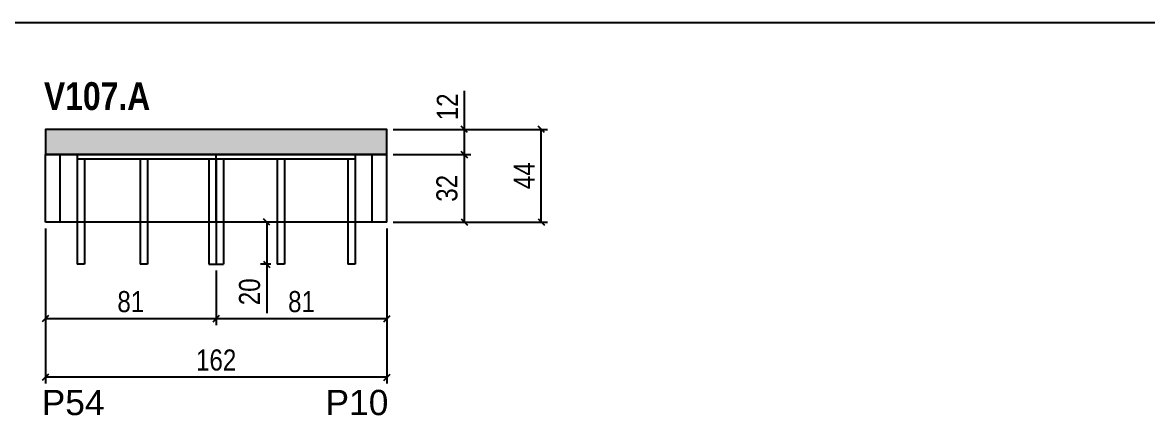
# Model space of a CAD drawing. Extents: x 3309 to 9590, y -2522 to 14608.
# Drawn here: x 5313 to 5847, y 12876 to 13062 of the extents above; entities that cross this region are included whole.
import ezdxf

# ---------------------------------------------------------------- set-up
doc = ezdxf.new("R2010")
doc.units = 0
for name, color, linetype in [('5', 5, 'Continuous'), ('COTA', 241, 'Continuous'), ('NOMENCLATURA', 7, 'Continuous'), ('Painéis', 200, 'Continuous'), ('SARR_2.2x7', 40, 'Continuous'), ('SARR_3.5x7', 81, 'Continuous')]:
    doc.layers.add(name, color=color, linetype=linetype)
doc.styles.add('COTA TECNICA', font='techl___.ttf', dxfattribs={"height": 10})
doc.styles.get("Standard").update_dxf_attribs({"font": 'arial.ttf'})
doc.styles.add('TECNICA', font='techb___.ttf', dxfattribs={"height": 10})
doc.dimstyles.new('PAINEL', dxfattribs={"dimtxt": 10, "dimasz": 3, "dimexe": 3, "dimexo": 3, "dimgap": 3, "dimtad": 1, "dimdec": 1, "dimzin": 12, "dimdsep": 46, "dimtxsty": 'COTA TECNICA', "dimblk1": 'OBLIQUE', "dimblk2": 'OBLIQUE', "dimsah": 1, "dimcen": 0.9, "dimclrd": 4, "dimclre": 4, "dimclrt": 240, "dimadec": 1, "dimazin": 3, "dimtfac": 1, "dimtdec": 1, "dimtmove": 0, "dimatfit": 3, "dimfxl": 1, "dimtolj": 1, "dimtzin": 12, "dimarcsym": 0})

# ---------------------------------------------------------------- blocks, each defined once
blk = doc.blocks.new('_Oblique')
at = {"color": 0, "linetype": 'ByBlock', "lineweight": -2}
blk.add_line((-0.5, -0.5), (0.5, 0.5), dxfattribs=at)
blk = doc.blocks.new('*D133')
at = {"layer": 'COTA', "color": 4, "linetype": 'ByBlock', "lineweight": -2, "transparency": 16777216}
for p, q in [((5486.12, 12964.6), (5486.12, 12918.68)), ((5405.12, 12944.6), (5405.12, 12918.68)), ((5486.12, 12921.68), (5405.12, 12921.68))]:
    blk.add_line(p, q, dxfattribs=at)
at = {"layer": 'Defpoints', "color": 0, "linetype": 'ByBlock', "transparency": 16777216}
for p in [(5486.12, 12967.6), (5405.12, 12947.6), (5405.12, 12921.68)]:
    blk.add_point(p, dxfattribs=at)
at = {"layer": 'COTA', "color": 4, "linetype": 'ByBlock', "lineweight": -2, "transparency": 16777216, "xscale": 3, "yscale": 3, "zscale": 3, "rotation": 180}
blk.add_blockref('_Oblique', (5405.12, 12921.68), dxfattribs=at)
at = {"layer": 'COTA', "color": 4, "linetype": 'ByBlock', "lineweight": -2, "transparency": 16777216, "xscale": 3, "yscale": 3, "zscale": 3}
blk.add_blockref('_Oblique', (5486.12, 12921.68), dxfattribs=at)
at = {"layer": 'COTA', "color": 240, "linetype": 'ByBlock', "transparency": 16777216, "insert": (5445.62, 12929.78), "char_height": 10, "attachment_point": 5, "style": 'COTA TECNICA'}
blk.add_mtext('\\A1;81', dxfattribs=at)
blk = doc.blocks.new('*D134')
at = {"layer": 'COTA', "color": 4, "linetype": 'ByBlock', "lineweight": -2, "transparency": 16777216}
for p, q in [((5324.12, 12964.6), (5324.12, 12918.68)), ((5405.12, 12944.6), (5405.12, 12918.68)), ((5405.12, 12921.68), (5324.12, 12921.68))]:
    blk.add_line(p, q, dxfattribs=at)
at = {"layer": 'Defpoints', "color": 0, "linetype": 'ByBlock', "transparency": 16777216}
for p in [(5324.12, 12967.6), (5405.12, 12947.6), (5324.12, 12921.68)]:
    blk.add_point(p, dxfattribs=at)
at = {"layer": 'COTA', "color": 4, "linetype": 'ByBlock', "lineweight": -2, "transparency": 16777216, "xscale": 3, "yscale": 3, "zscale": 3, "rotation": 180}
blk.add_blockref('_Oblique', (5324.12, 12921.68), dxfattribs=at)
at = {"layer": 'COTA', "color": 4, "linetype": 'ByBlock', "lineweight": -2, "transparency": 16777216, "xscale": 3, "yscale": 3, "zscale": 3}
blk.add_blockref('_Oblique', (5405.12, 12921.68), dxfattribs=at)
at = {"layer": 'COTA', "color": 240, "linetype": 'ByBlock', "transparency": 16777216, "insert": (5364.62, 12929.78), "char_height": 10, "attachment_point": 5, "style": 'COTA TECNICA'}
blk.add_mtext('\\A1;81', dxfattribs=at)
blk = doc.blocks.new('*D135')
at = {"layer": 'COTA', "color": 4, "linetype": 'ByBlock', "lineweight": -2, "transparency": 16777216}
for p, q in [((5324.12, 12964.6), (5324.12, 12890.97)), ((5486.12, 12964.6), (5486.12, 12890.97)), ((5486.12, 12893.97), (5324.12, 12893.97))]:
    blk.add_line(p, q, dxfattribs=at)
at = {"layer": 'Defpoints', "color": 0, "linetype": 'ByBlock', "transparency": 16777216}
for p in [(5324.12, 12967.6), (5486.12, 12967.6), (5324.12, 12893.97)]:
    blk.add_point(p, dxfattribs=at)
at = {"layer": 'COTA', "color": 4, "linetype": 'ByBlock', "lineweight": -2, "transparency": 16777216, "xscale": 3, "yscale": 3, "zscale": 3, "rotation": 180}
blk.add_blockref('_Oblique', (5324.12, 12893.97), dxfattribs=at)
at = {"layer": 'COTA', "color": 4, "linetype": 'ByBlock', "lineweight": -2, "transparency": 16777216, "xscale": 3, "yscale": 3, "zscale": 3}
blk.add_blockref('_Oblique', (5486.12, 12893.97), dxfattribs=at)
at = {"layer": 'COTA', "color": 240, "linetype": 'ByBlock', "transparency": 16777216, "insert": (5405.12, 12902.07), "char_height": 10, "attachment_point": 5, "style": 'COTA TECNICA'}
blk.add_mtext('\\A1;162', dxfattribs=at)
blk = doc.blocks.new('*D136')
at = {"layer": 'COTA', "color": 4, "lineweight": -2, "transparency": 16777216}
for p, q in [((5489.12, 12999.6), (5525.88, 12999.6)), ((5522.88, 12967.6), (5522.88, 12999.6)), ((5489.12, 12967.6), (5525.88, 12967.6))]:
    blk.add_line(p, q, dxfattribs=at)
at = {"layer": 'Defpoints', "color": 0, "transparency": 16777216}
for p in [(5486.12, 12999.6), (5522.88, 12999.6), (5486.12, 12967.6)]:
    blk.add_point(p, dxfattribs=at)
at = {"layer": 'COTA', "color": 4, "lineweight": -2, "transparency": 16777216, "xscale": 3, "yscale": 3, "zscale": 3}
for p, rotation in [((5522.88, 12999.6), 90), ((5522.88, 12967.6), 270)]:
    blk.add_blockref('_Oblique', p, dxfattribs=dict(at, rotation=rotation))
at = {"layer": 'COTA', "color": 240, "transparency": 16777216, "insert": (5514.66, 12983.6), "char_height": 10, "attachment_point": 5, "rotation": 90, "style": 'COTA TECNICA'}
blk.add_mtext('\\A1;32', dxfattribs=at)
blk = doc.blocks.new('*D137')
at = {"layer": 'COTA', "color": 4, "lineweight": -2, "transparency": 16777216}
for p, q in [((5522.88, 13011.6), (5522.88, 13029.91)), ((5489.12, 13011.6), (5525.88, 13011.6)), ((5522.88, 12999.6), (5522.88, 13011.6)), ((5489.12, 12999.6), (5525.88, 12999.6))]:
    blk.add_line(p, q, dxfattribs=at)
at = {"layer": 'Defpoints', "color": 0, "transparency": 16777216}
for p in [(5486.12, 13011.6), (5522.88, 13011.6), (5486.12, 12999.6)]:
    blk.add_point(p, dxfattribs=at)
at = {"layer": 'COTA', "color": 4, "lineweight": -2, "transparency": 16777216, "xscale": 3, "yscale": 3, "zscale": 3}
for p, rotation in [((5522.88, 13011.6), 90), ((5522.88, 12999.6), 270)]:
    blk.add_blockref('_Oblique', p, dxfattribs=dict(at, rotation=rotation))
at = {"layer": 'COTA', "color": 240, "transparency": 16777216, "insert": (5514.82, 13022.25), "char_height": 10, "attachment_point": 5, "rotation": 90, "style": 'COTA TECNICA'}
blk.add_mtext('\\A1;12', dxfattribs=at)
blk = doc.blocks.new('*D138')
at = {"layer": 'COTA', "color": 4, "lineweight": -2, "transparency": 16777216}
for p, q in [((5489.12, 13011.6), (5562.36, 13011.6)), ((5559.36, 12967.6), (5559.36, 13011.6)), ((5489.12, 12967.6), (5562.36, 12967.6))]:
    blk.add_line(p, q, dxfattribs=at)
at = {"layer": 'Defpoints', "color": 0, "transparency": 16777216}
for p in [(5486.12, 13011.6), (5559.36, 13011.6), (5486.12, 12967.6)]:
    blk.add_point(p, dxfattribs=at)
at = {"layer": 'COTA', "color": 4, "lineweight": -2, "transparency": 16777216, "xscale": 3, "yscale": 3, "zscale": 3}
for p, rotation in [((5559.36, 13011.6), 90), ((5559.36, 12967.6), 270)]:
    blk.add_blockref('_Oblique', p, dxfattribs=dict(at, rotation=rotation))
at = {"layer": 'COTA', "color": 240, "transparency": 16777216, "insert": (5551.29, 12989.6), "char_height": 10, "attachment_point": 5, "rotation": 90, "style": 'COTA TECNICA'}
blk.add_mtext('\\A1;44', dxfattribs=at)
blk = doc.blocks.new('*D224')
at = {"layer": 'COTA', "color": 4, "lineweight": -2, "transparency": 16777216}
for p, q in [((5431.07, 12967.6), (5426.1, 12967.6)), ((5429.1, 12967.6), (5429.1, 12947.6)), ((5431.07, 12947.6), (5426.1, 12947.6)), ((5429.1, 12947.6), (5429.1, 12924.39))]:
    blk.add_line(p, q, dxfattribs=at)
at = {"layer": 'Defpoints', "color": 0, "transparency": 16777216}
for p in [(5434.07, 12967.6), (5429.1, 12947.6), (5434.07, 12947.6)]:
    blk.add_point(p, dxfattribs=at)
at = {"layer": 'COTA', "color": 4, "lineweight": -2, "transparency": 16777216, "xscale": 3, "yscale": 3, "zscale": 3}
for p, rotation in [((5429.1, 12967.6), 90), ((5429.1, 12947.6), 270)]:
    blk.add_blockref('_Oblique', p, dxfattribs=dict(at, rotation=rotation))
at = {"layer": 'COTA', "color": 240, "transparency": 16777216, "insert": (5421, 12934.49), "char_height": 10, "attachment_point": 5, "rotation": 90, "style": 'COTA TECNICA'}
blk.add_mtext('\\A1;20', dxfattribs=at)

msp = doc.modelspace()

# ---------------------------------------------------------------- hatches: boundary and pattern name
at = {"layer": 'COTA'}
h = msp.add_hatch(dxfattribs=at)
h.set_pattern_fill('AR-CONC', color=256, scale=0.03)
h.set_pattern_definition([(50, (-62.601, 5e-12), (5.46554, -0.4781726), [0.5715, -6.2865]), (355, (-62.601, 5e-12), (-1.0573026, 5.7317054), [0.4572, -5.0292175]), (100.451445, (-62.1454, -0.04), (4.4082374, 5.2535326), [0.4857003, -5.3427073]), (46.1842, (-62.601, 1.524), (8.1323712, -1.2612698), [0.85725, -9.42975]), (96.63556, (-61.923, 1.419), (7.122124, 7.4227837), [0.7285507, -8.014068]), (351.18415, (-62.601, 1.524), (7.122124, 7.4227837), [0.685799, -7.543792]), (21, (-61.839, 1.143), (4.5484317, -3.067956), [0.5715, -6.2865]), (326, (-61.839, 1.143), (1.8540609, 5.525639), [0.4572, -5.0292]), (71.451445, (-61.46, 0.8873), (6.4024926, 2.457683), [0.4857003, -5.3426981]), (37.5, (-62.6009, 5e-12), (0.0926581, 2.53665117), [0, -4.96824, 0, -5.1054, 0, -5.04825]), (7.5, (-62.6009, 5e-12), (2.0045899, 3.00541724), [0, -2.91084, 0, -4.85394, 0, -1.92405]), (327.5, (-64.3001, 5e-12), (4.06771786, -0.17186232), [0, -1.905, 0, -5.9436, 0, -7.8867]), (317.5, (-65.062, 5e-12), (4.4438754, 0.7627947), [0, -2.4765, 0, -3.94716, 0, -5.6007])])
h.paths.add_polyline_path([(5324.12, 13011.6), (5324.12, 12999.6), (5486.12, 12999.6), (5486.12, 13011.6)])

# ---------------------------------------------------------------- linework, layer by layer
for p, q in [((4982.87, 13062.3), (6352.87, 13062.3)), ((5405.12, 12967.6), (5405.12, 12947.6)), ((5342.62, 12947.6), (5339.12, 12947.6)), ((5372.53, 12947.6), (5369.03, 12947.6)), ((5401.62, 12947.6), (5408.62, 12947.6)), ((5437.57, 12947.6), (5434.07, 12947.6)), ((5471.12, 12947.6), (5467.62, 12947.6))]:
    msp.add_line(p, q, dxfattribs=at)
msp.add_lwpolyline([(5324.12, 12999.6), (5486.12, 12999.6), (5486.12, 13011.6), (5324.12, 13011.6)], close=True, dxfattribs=at)
at = {"layer": 'Painéis', "linetype": 'ByBlock'}
for p, q in [((5486.12, 12999.6), (5324.12, 12999.6)), ((5324.12, 12967.6), (5324.12, 12999.6)), ((5405.12, 12967.6), (5405.12, 12999.6)), ((5486.12, 12967.6), (5486.12, 12999.6)), ((5486.12, 12967.6), (5324.12, 12967.6))]:
    msp.add_line(p, q, dxfattribs=at)
at = {"layer": 'SARR_2.2x7', "linetype": 'Continuous'}
for p, q in [((5331.12, 12967.6), (5331.12, 12999.6)), ((5479.12, 12967.6), (5479.12, 12999.6)), ((5405.12, 12997.4), (5339.12, 12997.4)), ((5471.12, 12997.4), (5405.12, 12997.4))]:
    msp.add_line(p, q, dxfattribs=at)
at = {"layer": 'SARR_3.5x7'}
for p, q in [((5339.12, 12999.6), (5339.12, 12947.6)), ((5471.12, 12999.6), (5471.12, 12947.6)), ((5342.62, 12997.4), (5342.62, 12947.6)), ((5369.03, 12997.4), (5369.03, 12947.6)), ((5372.53, 12997.4), (5372.53, 12947.6)), ((5401.62, 12997.4), (5401.62, 12947.6)), ((5405.12, 12997.4), (5405.12, 12967.6)), ((5408.62, 12997.4), (5408.62, 12947.6)), ((5434.07, 12997.4), (5434.07, 12947.6)), ((5437.57, 12997.4), (5437.57, 12947.6)), ((5467.62, 12997.4), (5467.62, 12947.6))]:
    msp.add_line(p, q, dxfattribs=at)

# ---------------------------------------------------------------- texts
at = {"layer": '5', "linetype": 'Continuous'}
for s, p in [('P54', (5322.33, 12875.96)), ('P10', (5457.01, 12875.96))]:
    msp.add_text(s, height=12, rotation=0, dxfattribs=at).set_placement(p)
at = {"layer": 'NOMENCLATURA', "style": 'TECNICA'}
msp.add_text('V107.A', height=13.2, dxfattribs=at).set_placement((5323.4, 13020.78))

# ---------------------------------------------------------------- dimensions: what is measured, and where the dimension line sits
at = {"layer": 'COTA'}
for base, p1, p2, picture, middle in [((5522.88, 13011.6), (5486.12, 12999.6), (5486.12, 13011.6), '*D137', (5514.82, 13022.25)), ((5559.36, 13011.6), (5486.12, 12967.6), (5486.12, 13011.6), '*D138', (5551.29, 12989.6)), ((5522.88, 12999.6), (5486.12, 12967.6), (5486.12, 12999.6), '*D136', (5514.66, 12983.6)), ((5429.1, 12947.6), (5434.07, 12967.6), (5434.07, 12947.6), '*D224', (5421, 12934.49))]:
    dim = msp.add_linear_dim(base=base, p1=p1, p2=p2, angle=90, dimstyle='PAINEL', dxfattribs=at)
    dim.commit()
    dim.dimension.update_dxf_attribs({"geometry": picture, "text_midpoint": middle})
at = {"layer": 'COTA', "linetype": 'ByBlock'}
dim = msp.add_linear_dim(base=(5324.12, 12921.68), p1=(5405.12, 12947.6), p2=(5324.12, 12967.6), angle=180, dimstyle='PAINEL', override={"dimtmove": 1}, dxfattribs=at)
dim.commit()
dim.dimension.update_dxf_attribs({"geometry": '*D134', "text_midpoint": (5364.62, 12929.78)})
for base, p2, picture, middle in [((5324.12, 12893.97), (5324.12, 12967.6), '*D135', (5405.12, 12902.07)), ((5405.12, 12921.68), (5405.12, 12947.6), '*D133', (5445.62, 12929.78))]:
    dim = msp.add_linear_dim(base=base, p1=(5486.12, 12967.6), p2=p2, angle=180, dimstyle='PAINEL', dxfattribs=at)
    dim.commit()
    dim.dimension.update_dxf_attribs({"geometry": picture, "text_midpoint": middle})

doc.saveas('drawing.dxf')
